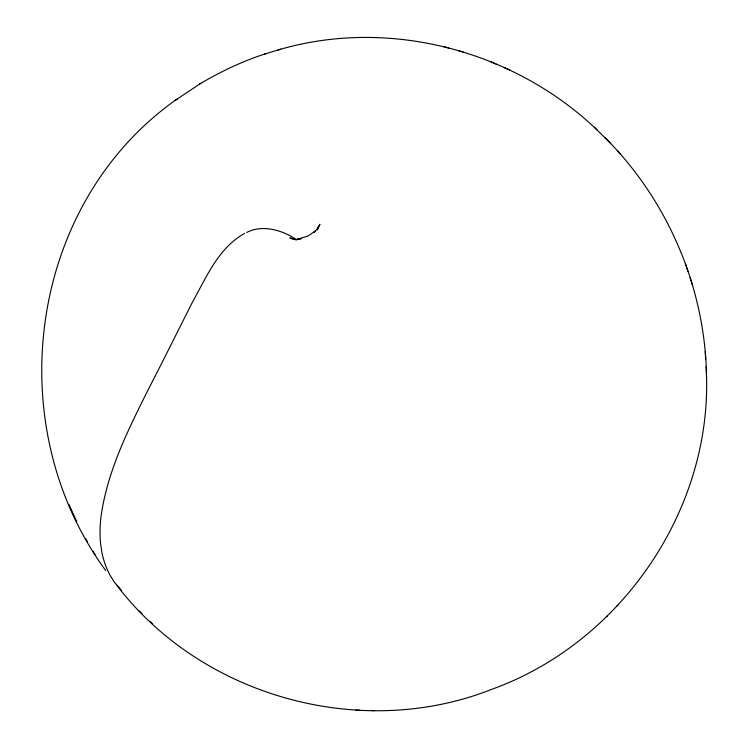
<?xml version="1.0" encoding="UTF-8"?>
<svg xmlns="http://www.w3.org/2000/svg" width="748" height="748" viewBox="0 0 748 748"><rect width="100%" height="100%" fill="white"/><g stroke="black" fill="none" stroke-linecap="round" stroke-linejoin="round"><path stroke-width="1.12" d="M318.171 227.205L317.835 228.664M317.358 230.085L317.62 229.374M317.881 228.916L319.92 224.241L316.965 229.131L313.786 232.516L315.628 230.898L307.858 236.069L297.452 239.229L301.257 238.593L298.985 238.986M117.053 585.619C202.297 697.071 362.032 740.941 492.371 689.086C622.953 641.906 714.892 505.657 706.084 366.576M617.109 606.011L618.091 605.02M606.572 616.698L607.451 615.819M177.547 98.801L174.957 100.541C27.311 205.981 -0.281 426.238 105.702 570.518M199.52 84.187L200.885 83.262C221.726 71.172 243.539 60.653 266.587 53.463M174.957 100.541L200.885 83.262M244.531 233.47C218.098 248.037 205.924 278.247 191.778 303.445C177.267 332.262 162.905 361.162 148.113 389.848C127.992 430.119 107.245 471.446 101.027 516.55A436.626 169.057 -38.2 0 0 100.634 544.058L101.934 552.538A463.666 179.529 -38.2 0 0 110.311 575.708L114.612 582.477L121.344 590.125M246.634 232.478C262.567 224.204 282.398 230.141 296.517 239.641M278.004 50.013C388.605 17.101 514.035 50.481 596.96 129.806M264.586 54.08L280.706 49.181M300.098 238.78L297.779 238.986M355.973 710.086L359.629 710.198M371.158 710.497L374.505 710.6M293.179 238.752L289.85 238.014L295.937 239.715M443.966 46.703L448.8 48.05M458 50.518L463.096 51.939M290.944 238.313L296.554 239.884M490.856 61.729L496.158 64.085M504.255 67.6L509.771 70.06M604.964 137.613C667.179 199.688 704.541 286.054 706.486 373.981M594.333 127.263L610.162 142.952M139.278 610.938L142.017 613.622M149.965 621.345L152.657 623.991M617.717 151.105L620.279 153.901M85.496 538.438L87.591 541.935M93.098 551.285L95.174 554.764M68.872 504.33L76.726 521.599M690.086 277.789L692.62 285.456M685.392 263.614L687.936 271.328M705.242 351.654L705.663 359.199"/></g></svg>
